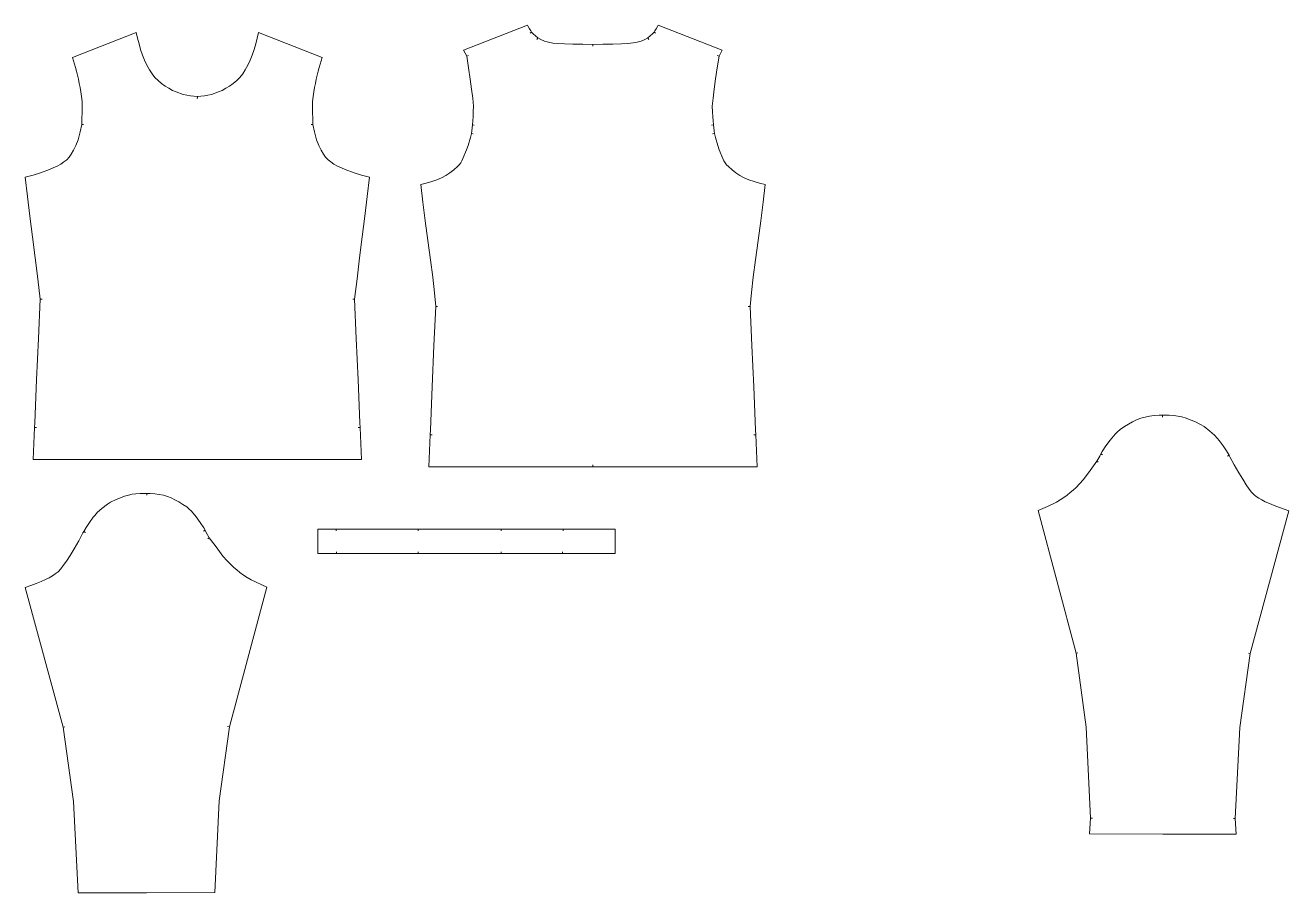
# Model space of a CAD drawing. Header units: inches. Extents: x -69.4 to 10.9, y -16.4 to 38.7.
import ezdxf

# ---------------------------------------------------------------- set-up
doc = ezdxf.new("R2010")
doc.units = ezdxf.units.IN
doc.header["$MEASUREMENT"] = 0
for name, color, linetype, lineweight in [('Back', 7, 'Continuous', 0), ('Collar', 7, 'Continuous', 0), ('Front', 7, 'Continuous', 0), ('L_Sleeve', 7, 'Continuous', 0), ('R_Sleeve', 7, 'Continuous', 0)]:
    doc.layers.add(name, color=color, linetype=linetype, lineweight=lineweight)

# ---------------------------------------------------------------- blocks, each defined once
blk = doc.blocks.new('Block_0')
at = {"layer": 'Front', "color": 7, "lineweight": 0}
for points in [[(-58.458, 11.152), (-68.902, 11.149), (-68.808, 13.188), (-68.69, 13.183), (-68.808, 13.188), (-68.797, 13.487), (-68.681, 16.212), (-68.561, 18.844), (-68.449, 21.33), (-68.331, 21.335), (-68.449, 21.33), (-68.608, 22.637), (-68.772, 23.963), (-68.939, 25.299), (-69.102, 26.611), (-69.254, 27.872), (-69.398, 29.091), (-68.897, 29.226), (-68.42, 29.361), (-67.85, 29.575), (-67.614, 29.678), (-67.366, 29.797), (-67.134, 29.925), (-66.936, 30.058), (-66.766, 30.202), (-66.614, 30.366), (-66.471, 30.562), (-66.33, 30.8), (-66.183, 31.097), (-66.039, 31.472), (-65.908, 31.972), (-65.807, 32.448), (-65.69, 32.433), (-65.807, 32.448), (-65.796, 32.823), (-65.785, 33.192), (-65.778, 33.55), (-65.774, 33.892), (-65.818, 34.214), (-65.865, 34.515), (-65.914, 34.793), (-65.966, 35.049), (-66.022, 35.314), (-66.079, 35.573), (-66.139, 35.82), (-66.201, 36.054), (-66.266, 36.276), (-66.331, 36.489), (-66.397, 36.697), (-62.351, 38.278), (-62.262, 37.92), (-62.167, 37.56), (-62.063, 37.203), (-61.945, 36.854), (-61.813, 36.519), (-61.666, 36.206), (-61.508, 35.921), (-61.339, 35.664), (-61.157, 35.435), (-60.959, 35.232), (-60.738, 35.048), (-60.502, 34.883), (-60.265, 34.738), (-60.033, 34.608), (-59.81, 34.509), (-59.359, 34.349), (-59.13, 34.298), (-58.902, 34.26), (-58.678, 34.233), (-58.458, 34.211), (-58.469, 34.094), (-58.458, 34.211)], [(-58.458, 34.211), (-58.446, 34.094), (-58.458, 34.211), (-58.238, 34.233), (-58.013, 34.26), (-57.785, 34.298), (-57.557, 34.349), (-57.106, 34.509), (-56.882, 34.608), (-56.65, 34.738), (-56.413, 34.883), (-56.177, 35.048), (-55.957, 35.232), (-55.758, 35.435), (-55.577, 35.664), (-55.408, 35.921), (-55.249, 36.206), (-55.103, 36.519), (-54.97, 36.854), (-54.852, 37.203), (-54.748, 37.56), (-54.654, 37.92), (-54.565, 38.278), (-50.518, 36.697), (-50.585, 36.489), (-50.65, 36.276), (-50.714, 36.054), (-50.776, 35.82), (-50.836, 35.573), (-50.894, 35.314), (-50.95, 35.049), (-51.001, 34.793), (-51.05, 34.515), (-51.097, 34.214), (-51.142, 33.892), (-51.138, 33.55), (-51.13, 33.192), (-51.12, 32.823), (-51.108, 32.448), (-51.226, 32.433), (-51.108, 32.448), (-51.007, 31.972), (-50.877, 31.472), (-50.733, 31.097), (-50.585, 30.8), (-50.444, 30.562), (-50.301, 30.366), (-50.15, 30.202), (-49.98, 30.058), (-49.781, 29.925), (-49.549, 29.797), (-49.301, 29.678), (-49.065, 29.575), (-48.496, 29.361), (-48.019, 29.226), (-47.518, 29.091), (-47.661, 27.872), (-47.813, 26.611), (-47.976, 25.299), (-48.144, 23.963), (-48.307, 22.637), (-48.466, 21.33), (-48.584, 21.335), (-48.466, 21.33), (-48.354, 18.844), (-48.234, 16.212), (-48.119, 13.487), (-48.107, 13.188), (-48.225, 13.183), (-48.107, 13.188), (-48.014, 11.149), (-58.458, 11.152)]]:
    blk.add_lwpolyline(points, dxfattribs=at)
blk = doc.blocks.new('Block_1')
at = {"layer": 'Back', "color": 7, "lineweight": 0}
for points in [[(-33.314, 37.533), (-33.314, 37.415), (-33.314, 37.533), (-33.952, 37.534), (-34.578, 37.543), (-35.127, 37.563), (-35.547, 37.581), (-35.869, 37.617), (-36.142, 37.671), (-36.395, 37.741), (-36.628, 37.831), (-36.812, 37.942), (-36.882, 37.847), (-36.812, 37.942), (-36.966, 38.08), (-37.101, 38.209), (-37.208, 38.311), (-37.299, 38.237), (-37.208, 38.311), (-37.263, 38.399), (-37.334, 38.514), (-37.428, 38.664), (-37.477, 38.742), (-41.532, 37.166), (-41.335, 36.779), (-41.223, 36.815), (-41.335, 36.779), (-41.22, 36.037), (-41.114, 35.329), (-41.024, 34.679), (-40.953, 34.103), (-40.901, 33.604), (-40.915, 33.245), (-40.933, 32.936), (-40.953, 32.662), (-40.975, 32.407), (-40.858, 32.395), (-40.975, 32.407), (-40.996, 32.225), (-41.017, 32.042), (-41.037, 31.86), (-40.921, 31.839), (-41.037, 31.86), (-41.102, 31.613), (-41.25, 31.103), (-41.345, 30.825), (-41.573, 30.274), (-41.639, 30.131), (-41.716, 29.995), (-41.818, 29.876), (-41.93, 29.766), (-42.158, 29.555), (-42.4, 29.367), (-42.658, 29.2), (-42.936, 29.055), (-43.236, 28.928), (-43.56, 28.817), (-43.902, 28.715), (-44.256, 28.618), (-44.129, 27.495), (-43.981, 26.308), (-43.811, 25.063), (-43.641, 23.84), (-43.495, 22.726), (-43.385, 21.751), (-43.301, 20.867), (-43.183, 20.87), (-43.301, 20.867), (-43.414, 18.395), (-43.533, 15.766), (-43.645, 13.034), (-43.656, 12.723), (-43.538, 12.718), (-43.656, 12.723), (-43.744, 10.683), (-33.31, 10.687), (-33.31, 10.805), (-33.31, 10.687)], [(-33.31, 10.687), (-33.31, 10.805), (-33.31, 10.687), (-22.875, 10.687), (-22.964, 12.726), (-23.082, 12.722), (-22.964, 12.726), (-22.975, 13.038), (-23.088, 15.77), (-23.208, 18.398), (-23.322, 20.87), (-23.44, 20.873), (-23.322, 20.87), (-23.238, 21.754), (-23.129, 22.729), (-22.983, 23.843), (-22.813, 25.067), (-22.644, 26.312), (-22.497, 27.499), (-22.37, 28.622), (-22.724, 28.719), (-23.066, 28.82), (-23.389, 28.932), (-23.69, 29.058), (-23.968, 29.204), (-24.226, 29.37), (-24.468, 29.559), (-24.696, 29.769), (-24.808, 29.879), (-24.91, 29.998), (-24.987, 30.134), (-25.053, 30.276), (-25.282, 30.828), (-25.376, 31.106), (-25.525, 31.615), (-25.59, 31.863), (-25.706, 31.841), (-25.59, 31.863), (-25.61, 32.045), (-25.631, 32.227), (-25.652, 32.41), (-25.769, 32.398), (-25.652, 32.41), (-25.673, 32.665), (-25.694, 32.938), (-25.712, 33.247), (-25.726, 33.606), (-25.675, 34.106), (-25.604, 34.682), (-25.514, 35.331), (-25.408, 36.04), (-25.293, 36.782), (-25.405, 36.818), (-25.293, 36.782), (-25.097, 37.168), (-29.152, 38.744), (-29.201, 38.666), (-29.295, 38.515), (-29.366, 38.401), (-29.421, 38.313), (-29.329, 38.238), (-29.421, 38.313), (-29.528, 38.21), (-29.663, 38.081), (-29.817, 37.944), (-29.746, 37.849), (-29.817, 37.944), (-30, 37.832), (-30.234, 37.743), (-30.487, 37.672), (-30.76, 37.618), (-31.081, 37.582), (-31.502, 37.564), (-32.051, 37.543), (-32.677, 37.534), (-33.314, 37.533), (-33.314, 37.415), (-33.314, 37.533)]]:
    blk.add_lwpolyline(points, dxfattribs=at)

msp = doc.modelspace()

# ---------------------------------------------------------------- linework, layer by layer
at = {"layer": 'Collar', "color": 7, "lineweight": 0}
msp.add_lwpolyline([(-50.79, 5.173), (-50.79, 6.726), (-49.623, 6.726), (-49.623, 6.607), (-49.623, 6.726), (-44.418, 6.726), (-44.418, 6.607), (-44.418, 6.726), (-39.142, 6.726), (-39.142, 6.607), (-39.142, 6.726), (-35.198, 6.726), (-35.198, 6.607), (-35.198, 6.726), (-31.898, 6.726), (-31.898, 5.173), (-35.242, 5.173), (-35.242, 5.291), (-35.242, 5.173), (-39.138, 5.173), (-39.138, 5.291), (-39.138, 5.173), (-44.414, 5.173), (-44.414, 5.291), (-44.414, 5.173), (-49.619, 5.173), (-49.619, 5.291), (-49.619, 5.173), (-50.79, 5.173)], dxfattribs=at)
at = {"layer": 'L_Sleeve', "color": 7, "lineweight": 0}
msp.add_lwpolyline([(-54.047, 3.044), (-56.421, -5.835), (-56.537, -5.812), (-56.421, -5.835), (-57.066, -10.553), (-57.349, -16.362), (-61.693, -16.382), (-66.039, -16.382), (-66.335, -10.586), (-66.996, -5.861), (-66.88, -5.838), (-66.996, -5.861), (-69.398, 3.018), (-69.041, 3.148), (-68.7, 3.276), (-68.39, 3.399), (-68.114, 3.519), (-67.874, 3.635), (-67.667, 3.752), (-67.49, 3.876), (-67.309, 4.018), (-67.143, 4.191), (-66.978, 4.409), (-66.778, 4.698), (-66.552, 5.054), (-66.299, 5.468), (-65.998, 5.984), (-65.731, 6.484), (-65.716, 6.508), (-65.678, 6.566), (-65.577, 6.506), (-65.678, 6.566), (-65.529, 6.834), (-65.323, 7.143), (-65.074, 7.474), (-64.974, 7.593), (-64.8, 7.797), (-64.523, 8.041), (-64.18, 8.31), (-63.975, 8.428), (-63.62, 8.605), (-63.335, 8.713), (-63.084, 8.814), (-62.845, 8.888), (-62.611, 8.936), (-62.363, 8.964), (-62.089, 8.982), (-61.663, 8.993), (-61.664, 8.875), (-61.663, 8.993), (-61.468, 8.986), (-61.156, 8.966), (-60.875, 8.93), (-60.611, 8.879), (-60.362, 8.807), (-60.121, 8.711), (-59.88, 8.593), (-59.636, 8.453), (-59.388, 8.299), (-59.134, 8.132), (-58.98, 8.002), (-58.835, 7.861), (-58.541, 7.505), (-58.273, 7.142), (-58.05, 6.804), (-57.968, 6.659), (-58.071, 6.602), (-57.968, 6.659), (-57.889, 6.513), (-57.698, 6.176), (-57.797, 6.112), (-57.698, 6.176), (-57.27, 5.591), (-56.832, 5.013), (-56.573, 4.712), (-56.34, 4.466), (-56.137, 4.279), (-55.945, 4.138), (-55.753, 3.966), (-55.53, 3.801), (-55.283, 3.643), (-55.028, 3.498), (-54.047, 3.044)], dxfattribs=at)
at = {"layer": 'R_Sleeve', "color": 7, "lineweight": 0}
msp.add_lwpolyline([(-5.008, 7.903), (-4.419, 8.168), (-3.836, 8.445), (-3.599, 8.581), (-3.366, 8.731), (-3.163, 8.881), (-2.971, 9.054), (-2.782, 9.194), (-2.598, 9.363), (-2.379, 9.598), (-2.131, 9.886), (-1.701, 10.456), (-1.28, 11.034), (-1.181, 10.97), (-1.28, 11.034), (-1.094, 11.364), (-1.016, 11.507), (-0.913, 11.45), (-1.016, 11.507), (-0.93, 11.661), (-0.698, 12.011), (-0.422, 12.385), (-0.112, 12.759), (0.046, 12.913), (0.215, 13.055), (0.487, 13.236), (0.743, 13.394), (0.997, 13.539), (1.254, 13.665), (1.516, 13.769), (1.787, 13.848), (2.07, 13.903), (2.367, 13.941), (2.69, 13.961), (2.895, 13.968), (2.896, 13.85), (2.895, 13.968), (3.331, 13.957), (3.616, 13.939), (3.881, 13.908), (4.138, 13.856), (4.399, 13.775), (4.657, 13.672), (4.951, 13.56), (5.324, 13.374), (5.551, 13.244), (5.914, 12.959), (6.211, 12.699), (6.397, 12.481), (6.502, 12.357), (6.759, 12.014), (6.975, 11.691), (7.129, 11.415), (7.028, 11.354), (7.129, 11.415), (7.166, 11.357), (7.188, 11.323), (7.457, 10.817), (7.752, 10.307), (8.001, 9.897), (8.222, 9.548), (8.414, 9.268), (8.565, 9.068), (8.705, 8.922), (8.863, 8.797), (9.023, 8.685), (9.21, 8.578), (9.435, 8.468), (9.701, 8.352), (10.005, 8.231), (10.341, 8.104), (10.924, 7.89), (8.476, -1.182), (8.36, -1.159), (8.476, -1.182), (7.818, -5.885), (7.523, -11.657), (7.405, -11.657), (7.523, -11.657), (7.582, -12.657), (2.924, -12.657), (-1.735, -12.635), (-1.668, -11.636), (-1.55, -11.636), (-1.668, -11.636), (-1.95, -5.851), (-2.592, -1.155), (-2.476, -1.132), (-2.592, -1.155), (-5.008, 7.903)], dxfattribs=at)

# ---------------------------------------------------------------- block references
at = {"layer": 'Back'}
msp.add_blockref('Block_1', (0, 0), dxfattribs=at)
at = {"layer": 'Front'}
msp.add_blockref('Block_0', (0, 0), dxfattribs=at)

doc.saveas('drawing.dxf')
